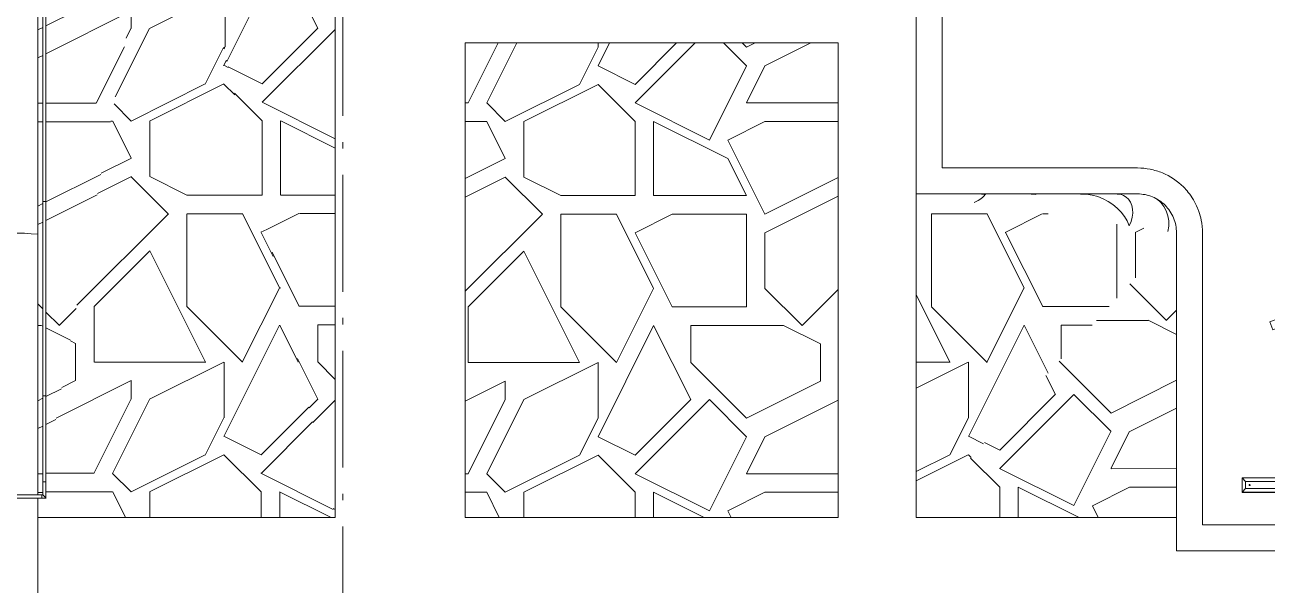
# Model space of a CAD drawing. Header units: metres. Extents: x -55 to 263, y -124 to 62.
# Drawn here: x -17.09 to 2.04, y 19.41 to 28.05 of the extents above; entities that cross this region are included whole.
import ezdxf

# ---------------------------------------------------------------- set-up
doc = ezdxf.new("R2010")
doc.units = ezdxf.units.M
doc.linetypes.add('01_Grid', pattern=[2.61, 1.8, -0.405, 0, -0.405])
for name, color, linetype, lineweight in [('0-1', 7, 'Continuous', 5), ('03EJES-1', 1, '01_Grid', 5), ('45ESTAC-1', 53, 'Continuous', 5), ('46BANQ-2', 254, 'Continuous', 5), ('55BARANDAL-1', 53, 'Continuous', 5), ('70LINEA-1', 254, 'Continuous', 5)]:
    doc.layers.add(name, color=color, linetype=linetype, lineweight=lineweight)

# ---------------------------------------------------------------- blocks, each defined once
blk = doc.blocks.new('FP_4-A1 _ A250')
at = {"layer": '70LINEA-1'}
for p, q in [((-10.264, 26.843), (-9.802, 27.767)), ((-9.978, 26.843), (-9.516, 27.767)), ((-8.264, 27.7), (-8.264, 27.767)), ((-8.264, 27.414), (-8.088, 27.767)), ((-7.692, 26.843), (-6.768, 27.767)), ((-7.692, 27.128), (-7.054, 27.767)), ((-5.978, 27.414), (-6.331, 27.767)), ((-5.978, 27.7), (-6.045, 27.767)), ((-5.978, 27.7), (-5.844, 27.767)), ((-5.692, 27.414), (-4.987, 27.767)), ((-8.55, 27.128), (-8.264, 27.7)), ((-7.692, 27.128), (-8.264, 27.414)), ((-6.549, 26.271), (-5.978, 27.414)), ((-5.978, 26.843), (-5.692, 27.414)), ((-9.693, 26.557), (-8.55, 27.128)), ((-9.407, 26.557), (-8.264, 27.128)), ((-7.692, 26.557), (-8.264, 27.128)), ((-10.311, 26.843), (-10.264, 26.843)), ((-9.693, 26.557), (-9.978, 26.843)), ((-6.549, 26.271), (-7.692, 26.843)), ((-5.978, 26.843), (-4.565, 26.843)), ((-10.311, 26.557), (-9.978, 26.557)), ((-9.693, 25.985), (-9.978, 26.557)), ((-9.407, 25.7), (-9.407, 26.557)), ((-7.692, 25.414), (-7.692, 26.557)), ((-7.407, 25.414), (-7.407, 26.557)), ((-6.264, 25.985), (-7.407, 26.557)), ((-6.264, 26.271), (-5.692, 26.557)), ((-5.692, 26.557), (-4.565, 26.557)), ((-5.692, 25.128), (-6.264, 26.271)), ((-10.311, 25.676), (-9.693, 25.985)), ((-5.978, 25.414), (-6.264, 25.985)), ((-10.311, 25.391), (-9.693, 25.7)), ((-9.121, 25.128), (-9.693, 25.7)), ((-8.835, 25.414), (-9.407, 25.7)), ((-5.692, 25.128), (-4.565, 25.692)), ((-8.835, 25.414), (-7.692, 25.414)), ((-7.407, 25.414), (-5.978, 25.414)), ((-5.692, 24.842), (-4.565, 25.406)), ((-10.311, 23.939), (-9.121, 25.128)), ((-8.835, 25.128), (-7.978, 25.128)), ((-8.835, 23.699), (-8.835, 25.128)), ((-7.407, 23.985), (-7.978, 25.128)), ((-7.692, 24.842), (-7.121, 25.128)), ((-7.121, 25.128), (-5.978, 25.128)), ((-5.978, 23.699), (-5.978, 25.128)), ((-7.121, 23.699), (-7.692, 24.842)), ((-5.692, 23.985), (-5.692, 24.842)), ((-10.264, 23.699), (-9.407, 24.557)), ((-8.55, 22.842), (-9.407, 24.557)), ((-7.978, 22.842), (-7.407, 23.985)), ((-5.121, 23.414), (-5.692, 23.985)), ((-5.121, 23.414), (-4.565, 23.969)), ((-10.264, 22.842), (-10.264, 23.699)), ((-7.978, 22.842), (-8.835, 23.699)), ((-7.121, 23.699), (-5.978, 23.699)), ((-8.264, 21.699), (-7.407, 23.414)), ((-6.835, 22.271), (-7.407, 23.414)), ((-6.835, 23.414), (-5.406, 23.414)), ((-6.835, 22.842), (-6.835, 23.414)), ((-4.835, 23.128), (-5.406, 23.414)), ((-4.835, 22.556), (-4.835, 23.128)), ((-10.264, 22.842), (-8.55, 22.842)), ((-9.407, 22.271), (-8.264, 22.842)), ((-8.264, 21.985), (-8.264, 22.842)), ((-5.978, 21.985), (-6.835, 22.842)), ((-6.264, 22.271), (-6.835, 22.842)), ((-10.311, 22.247), (-9.693, 22.556)), ((-9.693, 22.271), (-9.693, 22.556)), ((-5.978, 21.985), (-4.835, 22.556)), ((-10.264, 21.128), (-9.693, 22.271)), ((-9.978, 21.128), (-9.407, 22.271)), ((-7.692, 21.128), (-6.549, 22.271)), ((-7.692, 21.413), (-6.835, 22.271)), ((-5.978, 21.699), (-6.549, 22.271)), ((-5.692, 21.699), (-4.565, 22.263)), ((-8.55, 21.413), (-8.264, 21.985)), ((-7.692, 21.413), (-8.264, 21.699)), ((-6.549, 20.556), (-5.978, 21.699)), ((-5.978, 21.128), (-5.692, 21.699)), ((-9.693, 20.842), (-8.55, 21.413)), ((-9.407, 20.842), (-8.264, 21.413)), ((-7.692, 20.842), (-8.264, 21.413)), ((-10.311, 21.128), (-10.264, 21.128)), ((-9.693, 20.842), (-9.978, 21.128)), ((-6.549, 20.556), (-7.692, 21.128)), ((-5.978, 21.128), (-4.565, 21.128)), ((-10.311, 20.842), (-9.978, 20.842)), ((-9.784, 20.453), (-9.978, 20.842)), ((-9.407, 20.453), (-9.407, 20.842)), ((-7.692, 20.453), (-7.692, 20.842)), ((-7.407, 20.453), (-7.407, 20.842)), ((-6.63, 20.453), (-7.407, 20.842)), ((-6.264, 20.556), (-5.692, 20.842)), ((-5.692, 20.842), (-4.565, 20.842)), ((-6.212, 20.453), (-6.264, 20.556))]:
    blk.add_line(p, q, dxfattribs=at)
blk = doc.blocks.new('FP_9-A1 _ A250')
at = {"layer": '70LINEA-1'}
for p, q in [((-2.439, 25.321), (-2.47, 25.306)), ((-2.41, 25.337), (-2.439, 25.321)), ((-2.385, 25.353), (-2.41, 25.337)), ((-2.363, 25.369), (-2.385, 25.353)), ((-2.344, 25.385), (-2.363, 25.369)), ((-2.351, 25.429), (-2.324, 25.439)), ((-2.329, 25.399), (-2.344, 25.385)), ((-2.317, 25.413), (-2.329, 25.399)), ((-2.324, 25.439), (-2.297, 25.437)), ((-2.308, 25.424), (-2.317, 25.413)), ((-2.301, 25.432), (-2.308, 25.424)), ((-2.297, 25.437), (-2.301, 25.432)), ((-1.589, 25.429), (-1.552, 25.438)), ((-1.552, 25.438), (-1.515, 25.436)), ((-1.533, 25.429), (-1.524, 25.438)), ((-1.524, 25.438), (-1.515, 25.436)), ((-0.828, 25.429), (-0.74, 25.435)), ((-0.74, 25.435), (-0.653, 25.422)), ((-0.653, 25.422), (-0.568, 25.399)), ((-0.568, 25.399), (-0.485, 25.367)), ((-0.485, 25.367), (-0.406, 25.326)), ((-0.406, 25.326), (-0.333, 25.278)), ((-0.333, 25.278), (-0.266, 25.222)), ((-0.264, 25.429), (-0.215, 25.434)), ((-0.215, 25.434), (-0.169, 25.418)), ((-0.169, 25.418), (-0.128, 25.392)), ((-0.128, 25.392), (-0.092, 25.357)), ((-0.092, 25.357), (-0.063, 25.313)), ((-0.063, 25.313), (-0.043, 25.262)), ((-0.043, 25.262), (-0.031, 25.206)), ((0.35, 25.357), (0.406, 25.307)), ((0.406, 25.307), (0.452, 25.248)), ((-0.266, 25.222), (-0.207, 25.16)), ((-0.207, 25.16), (-0.156, 25.093)), ((-0.156, 25.093), (-0.114, 25.023)), ((-0.036, 25.08), (-0.054, 25.015)), ((-0.028, 25.144), (-0.036, 25.08)), ((-0.031, 25.206), (-0.028, 25.144)), ((0.452, 25.248), (0.489, 25.18)), ((0.489, 25.18), (0.514, 25.105)), ((0.514, 25.105), (0.527, 25.026)), ((-0.114, 25.023), (-0.082, 24.949)), ((-0.054, 25.015), (-0.082, 24.949)), ((0.528, 24.943), (0.515, 24.86)), ((0.527, 25.026), (0.528, 24.943))]:
    blk.add_line(p, q, dxfattribs=at)
blk = doc.blocks.new('Parking Lot - Handicap - Handicap-7310902-A1 _ A250')
at = {"layer": '70LINEA-1'}
for p, q in [((4.346, 25.442), (4.346, 20.34)), ((4.446, 25.385), (4.446, 25.395)), ((4.452, 25.392), (4.446, 25.385)), ((4.446, 25.25), (4.544, 25.349)), ((4.446, 24.778), (4.446, 25.25)), ((4.873, 25.2), (4.446, 24.778)), ((4.446, 24.64), (4.962, 25.157)), ((5.288, 25.001), (4.446, 24.168)), ((4.446, 24.03), (5.375, 24.959)), ((5.446, 24.926), (5.446, 24.547)), ((5.546, 20.34), (5.546, 24.877)), ((4.446, 24.168), (4.446, 24.64)), ((5.446, 24.547), (4.446, 23.558)), ((4.446, 23.42), (5.446, 24.42)), ((5.446, 24.42), (5.446, 23.937)), ((4.446, 23.558), (4.446, 24.03)), ((5.446, 23.937), (4.446, 22.948)), ((2.817, 23.784), (2.962, 23.784)), ((4.446, 22.81), (5.446, 23.81)), ((5.446, 23.81), (5.446, 23.327)), ((2.324, 23.563), (2.082, 23.468)), ((2.469, 23.196), (2.324, 23.563)), ((2.082, 23.468), (2.13, 23.347)), ((2.13, 23.347), (2.251, 23.395)), ((2.251, 23.395), (2.13, 23.347)), ((2.251, 23.395), (2.38, 23.067)), ((2.399, 23.517), (2.491, 23.273)), ((4.446, 22.948), (4.446, 23.42)), ((2.973, 23.196), (2.469, 23.196)), ((3.091, 22.537), (2.973, 23.196)), ((3.272, 23.261), (3.272, 23.261)), ((5.446, 23.327), (4.446, 22.338)), ((4.446, 22.2), (5.446, 23.2)), ((5.446, 23.2), (5.446, 22.717)), ((2.38, 23.067), (2.865, 23.067)), ((2.865, 23.067), (2.38, 23.067)), ((2.865, 23.067), (2.887, 22.943)), ((3.044, 23.086), (3.07, 22.941)), ((2.887, 22.943), (2.587, 22.943)), ((2.587, 22.943), (2.587, 22.814)), ((2.587, 22.814), (2.904, 22.814)), ((2.904, 22.814), (2.587, 22.814)), ((2.904, 22.814), (2.939, 22.652)), ((4.446, 22.338), (4.446, 22.81)), ((5.446, 22.717), (4.446, 21.729)), ((4.446, 21.591), (5.446, 22.59)), ((5.446, 22.59), (5.446, 22.107)), ((2.833, 22.542), (2.833, 22.542)), ((3.09, 22.506), (3.09, 22.507)), ((4.446, 21.729), (4.446, 22.2)), ((5.446, 22.107), (4.446, 21.119)), ((4.446, 20.981), (5.446, 21.981)), ((5.446, 21.981), (5.446, 21.497)), ((4.446, 21.119), (4.446, 21.591)), ((5.446, 21.497), (4.446, 20.509)), ((4.515, 20.44), (5.446, 21.371)), ((5.446, 21.371), (5.446, 20.887)), ((1.656, 21.062), (3.436, 21.062)), ((1.656, 20.842), (1.656, 21.062)), ((1.656, 21.06), (1.656, 21.062)), ((1.711, 21.008), (1.656, 21.062)), ((1.656, 20.84), (1.656, 21.06)), ((3.381, 21.008), (3.436, 21.062)), ((3.436, 21.062), (3.436, 20.842)), ((1.656, 20.842), (1.711, 20.898)), ((1.711, 21.008), (1.711, 20.898)), ((3.381, 21.008), (1.711, 21.008)), ((1.711, 20.898), (3.381, 20.898)), ((1.764, 20.954), (1.763, 20.946)), ((1.778, 20.944), (1.779, 20.952)), ((3.314, 20.954), (3.313, 20.946)), ((3.328, 20.944), (3.329, 20.952)), ((3.381, 20.898), (3.381, 21.008)), ((3.381, 20.898), (3.436, 20.842)), ((4.446, 20.509), (4.446, 20.981)), ((5.446, 20.887), (4.993, 20.44)), ((3.436, 20.842), (1.656, 20.842)), ((1.656, 20.842), (1.656, 20.84)), ((3.436, 20.84), (1.656, 20.84)), ((3.436, 20.84), (3.436, 20.842)), ((5.125, 20.44), (5.446, 20.761)), ((5.446, 20.761), (5.446, 20.44)), ((4.346, 20.34), (5.546, 20.34)), ((4.993, 20.44), (4.515, 20.44)), ((5.446, 20.44), (5.125, 20.44))]:
    blk.add_line(p, q, dxfattribs=at)
for centre, major_axis, start_param, end_param in [((2.817, 23.325), (-0.456, 0.063), 2.292988, 5.990468), ((2.817, 23.325), (-0.327, 0.045), 2.470456, 6.57827), ((2.817, 23.324), (-0.327, 0.045), 5.208999, 5.795829), ((2.817, 23.324), (-0.327, 0.045), 3.644117, 5.195077), ((2.817, 23.324), (-0.456, 0.063), 3.096788, 3.257548), ((2.817, 23.324), (-0.456, 0.063), 2.292988, 2.614508), ((2.962, 22.524), (-0.129, 0.018), 5.025718, 9.660144), ((2.962, 22.524), (-0.129, 0.018), 6.055591, 6.283185), ((2.962, 22.524), (-0.129, 0.018), 0.54481, 2.604554), ((2.962, 22.524), (-0.129, 0.018), 3.141593, 3.376959), ((1.771, 20.953), (-0.00743, 0.00103), 4.850282, 7.991875), ((1.771, 20.953), (-0.00743, 0.00103), 1.70869, 4.850282), ((3.321, 20.953), (-0.00743, 0.00103), 4.850282, 7.991875), ((3.321, 20.953), (-0.00743, 0.00103), 1.70869, 4.850282)]:
    blk.add_ellipse(centre, major_axis=major_axis, ratio=0.999818, start_param=start_param, end_param=end_param, dxfattribs=at)
blk = doc.blocks.new('Railing - Railing-7675498-A1 _ A250')
at = {"layer": '55BARANDAL-1'}
for p, q in [((-16.816, 28.326), (-16.766, 28.326)), ((-16.816, 28.326), (-16.816, 25.326)), ((-16.766, 25.326), (-16.766, 28.326)), ((-16.766, 25.326), (-16.816, 25.326))]:
    blk.add_line(p, q, dxfattribs=at)
blk = doc.blocks.new('Railing - Railing-7675551-A1 _ A250')
at = {"layer": '55BARANDAL-1'}
for p, q in [((-16.816, 25.326), (-16.766, 25.326)), ((-16.816, 25.326), (-16.816, 22.326)), ((-16.766, 22.326), (-16.766, 25.326)), ((-16.766, 22.326), (-16.816, 22.326))]:
    blk.add_line(p, q, dxfattribs=at)
blk = doc.blocks.new('Railing - Railing-7675607-A1 _ A250')
at = {"layer": '55BARANDAL-1'}
for p, q in [((-16.816, 22.326), (-16.766, 22.326)), ((-16.816, 22.326), (-16.816, 21.001)), ((-16.766, 21.001), (-16.766, 22.326)), ((-16.816, 21.001), (-16.766, 21.001)), ((-16.816, 21.001), (-16.816, 20.805)), ((-16.766, 20.754), (-16.766, 21.001)), ((-17.371, 20.753), (-17.371, 20.804)), ((-16.832, 20.804), (-17.371, 20.804)), ((-17.371, 20.753), (-16.832, 20.753)), ((-16.816, 20.804), (-16.832, 20.804)), ((-16.832, 20.804), (-16.832, 20.753)), ((-16.832, 20.753), (-16.765, 20.753)), ((-16.816, 20.804), (-16.791, 20.779)), ((-16.766, 20.754), (-16.791, 20.779))]:
    blk.add_line(p, q, dxfattribs=at)
blk = doc.blocks.new('22011_AR_rvt-1-A1 _ A250')
at = {"layer": '70LINEA-1'}
h = blk.add_hatch(dxfattribs=at)
h.set_pattern_fill('FP_24', color=256, style=0, pattern_type=2)
h.set_pattern_definition([(359.997, (1.132, -0.013), (5.71526, 5.71474), [1.714, -4]), (359.997, (4.561, 0.558), (5.71526, 5.71474), [1.429, -4.286]), (359.997, (4.275, 0.844), (5.71526, 5.71474), [1.143, -4.572]), (359.997, (2.56, 2.273), (5.71526, 5.71474), [0.85723, -0.85723, 1.143, -2.857]), (359.997, (2.56, 2.558), (5.7153, 5.7147), [1.143, -0.28574, 1.429, -2.857]), (359.997, (-0.0114, 3.702), (5.7153, 5.7147), [1.429, -4.286]), (359.997, (5.418, 3.987), (5.7153, 5.7147), [1.429, -4.286]), (90, (-0.0114, 1.13), (-5.715, 5.715), [0.8572, -4.858]), (90, (0.846, 5.416), (-5.715, 5.715), [0.5715, -5.143]), (90, (1.132, -0.013), (-5.715, 5.715), [0.8572, -4.858]), (90, (1.703, 5.13), (-5.715, 5.715), [0.28574, -5.429]), (90, (1.989, 2.844), (-5.715, 5.715), [0.8572, -4.858]), (90, (2.56, 0.844), (-5.715, 5.715), [1.429, -4.286]), (90, (3.132, 4.844), (-5.715, 5.715), [0.8572, -4.858]), (90, (3.703, 2.558), (-5.715, 5.715), [1.143, -4.572]), (90, (3.989, 2.558), (-5.715, 5.715), [1.143, -4.572]), (90, (4.561, -0.0134), (-5.715, 5.715), [0.5715, -5.143]), (90, (5.418, 0.844), (-5.715, 5.715), [1.429, -4.286]), (44.999, (0.56, 0.5583), (0.0001, 5.71484), [2.425, -5.657]), (44.999, (1.132, 0.844), (0.0001, 5.71484), [1.212, -6.87]), (44.999, (3.703, 3.987), (0.0001, 5.71484), [1.616, -6.465]), (44.999, (3.703, 4.273), (0.0001, 5.71484), [1.212, -6.87]), (134.999, (1.703, 3.701), (-5.71484, 0.0001), [0.4041, -7.678]), (134.999, (0.56, 0.5583), (-5.71484, 0.0001), [0.8082, -7.274]), (134.999, (2.275, 2.273), (-5.71484, 0.0001), [0.8082, -7.274]), (134.999, (3.703, 3.701), (-5.71484, 0.0001), [0.8082, -7.274]), (134.999, (5.418, 4.844), (-5.71484, 0.0001), [1.212, -6.87]), (134.999, (5.418, 4.558), (-5.71484, 0.0001), [0.8082, -7.274]), (134.999, (5.132, 5.13), (-5.71484, 0.0001), [0.8082, -7.274]), (134.999, (3.418, -0.0133), (-5.71484, 0.0001), [1.212, -6.87]), (26.563, (5.132, 3.416), (5.71539, -0.0002), [0.6389, -12.14]), (26.563, (3.703, 1.987), (5.71539, -0.0002), [0.6389, -12.14]), (26.563, (1.703, 3.701), (5.71539, -0.0002), [1.278, -11.501]), (26.563, (1.989, 5.13), (5.71539, -0.0002), [1.278, -11.501]), (26.563, (1.989, 3.701), (5.71539, -0.0002), [1.278, -11.501]), (26.563, (5.418, 4.844), (5.71539, -0.0002), [1.278, -11.501]), (26.563, (-0.0114, 1.987), (5.71539, -0.0002), [1.917, -10.862]), (26.563, (-0.0114, 2.273), (5.71539, -0.0002), [1.917, -10.862]), (26.563, (-0.0114, 4.559), (5.71539, -0.0002), [1.917, -10.862]), (63.434, (2.846, 4.273), (-0.00035, 5.7145), [0.6389, -12.14]), (63.434, (5.418, 3.987), (-0.00035, 5.7145), [0.6389, -7.667, 1.278, -3.195]), (63.434, (4.846, 3.416), (-0.00035, 5.7145), [1.278, -11.501]), (63.434, (1.417, 3.987), (-0.00035, 5.7145), [1.278, -11.501]), (63.434, (1.132, 3.987), (-0.00035, 5.7145), [1.278, -11.501]), (63.434, (3.132, 4.559), (-0.00035, 5.7145), [1.917, -10.862]), (116.565, (1.703, 3.13), (5e-06, 5.71539), [0.6389, -12.14]), (116.565, (5.418, 2.558), (5e-06, 5.71539), [0.6389, -12.14]), (116.565, (4.275, 0.844), (5e-06, 5.71539), [1.278, -11.501]), (116.565, (3.989, 1.13), (5e-06, 5.71539), [1.278, -11.501]), (116.565, (4.561, 5.13), (5e-06, 5.71539), [1.278, -11.501]), (116.565, (-0.0114, 2.273), (5e-06, 5.71539), [1.278, -11.501]), (116.565, (2.846, -0.0133), (5e-06, 5.71539), [1.917, -10.862]), (153.433, (4.846, 3.416), (-5.71539, 0.0002), [1.278, -11.501]), (153.433, (5.132, 3.13), (-5.71539, 0.0002), [1.278, -11.501]), (153.433, (0.8458, 0.2726), (-5.71539, 0.0002), [0.63894, -12.14]), (153.433, (2.56, 2.558), (-5.71539, 0.0002), [0.63894, -12.14]), (153.433, (3.703, 4.273), (-5.71539, 0.0002), [0.63894, -12.14])])
h.paths.add_polyline_path([(-12.311, 20.453), (-12.311, 31.275), (-14.883, 31.275), (-12.338, 20.568)])
h.paths.add_polyline_path([(-14.887, 31.326), (-12.311, 31.326), (-12.311, 38.513), (-14.671, 31.928)])
h = blk.add_hatch(dxfattribs=at)
h.set_pattern_fill('FP_23', color=256, style=0, pattern_type=2)
h.set_pattern_definition([(0.005, (1.152, -0.019), (5.7145, 5.7145), [1.714, -4]), (0.005, (4.581, 0.5526), (5.7145, 5.7145), [1.429, -4.286]), (0.005, (4.295, 0.8383), (5.7145, 5.7145), [1.143, -4.572]), (0.005, (2.58, 2.267), (5.7145, 5.7145), [0.85723, -0.85723, 1.143, -2.857]), (0.005, (2.58, 2.552), (5.7145, 5.7145), [1.143, -0.28574, 1.429, -2.857]), (0.005, (0.0087, 3.695), (5.7145, 5.7145), [1.429, -4.286]), (0.005, (5.438, 3.981), (5.7145, 5.7145), [1.429, -4.286]), (90, (0.0087, 1.124), (-5.715, 5.714), [0.8572, -4.857]), (90, (0.866, 5.41), (-5.715, 5.714), [0.57145, -5.143]), (90, (1.152, -0.019), (-5.715, 5.714), [0.8572, -4.857]), (90, (1.723, 5.124), (-5.715, 5.714), [0.2857, -5.429]), (90, (2.009, 2.838), (-5.715, 5.714), [0.8572, -4.857]), (90, (2.58, 0.838), (-5.715, 5.714), [1.429, -4.286]), (90, (3.152, 4.838), (-5.715, 5.714), [0.8572, -4.857]), (90, (3.723, 2.553), (-5.715, 5.714), [1.143, -4.572]), (90, (4.009, 2.553), (-5.715, 5.714), [1.143, -4.572]), (90, (4.581, -0.019), (-5.715, 5.714), [0.57145, -5.143]), (90, (5.438, 0.8384), (-5.715, 5.714), [1.429, -4.286]), (45, (0.58, 0.5523), (0, 5.71484), [2.425, -5.657]), (45, (1.152, 0.838), (0, 5.71484), [1.212, -6.87]), (45, (3.723, 3.981), (0, 5.71484), [1.616, -6.466]), (45, (3.723, 4.267), (0, 5.71484), [1.212, -6.87]), (135.004, (1.723, 3.695), (-5.71484, -0.0004), [0.4041, -7.677]), (135.004, (0.58, 0.5523), (-5.71484, -0.0004), [0.80815, -7.273]), (135.004, (2.295, 2.267), (-5.71484, -0.0004), [0.80815, -7.273]), (135.004, (3.723, 3.695), (-5.71484, -0.0004), [0.80815, -7.273]), (135.004, (5.438, 4.839), (-5.71484, -0.0004), [1.212, -6.869]), (135.004, (5.438, 4.553), (-5.71484, -0.0004), [0.80815, -7.273]), (135.004, (5.152, 5.124), (-5.71484, -0.0004), [0.80815, -7.273]), (135.004, (3.438, -0.019), (-5.71484, -0.0004), [1.212, -6.869]), (26.567, (5.152, 3.41), (5.71539, 0.0002), [0.63894, -12.14]), (26.567, (3.723, 1.981), (5.71539, 0.0002), [0.63894, -12.14]), (26.567, (1.723, 3.695), (5.71539, 0.0002), [1.278, -11.501]), (26.567, (2.009, 5.124), (5.71539, 0.0002), [1.278, -11.501]), (26.567, (2.009, 3.695), (5.71539, 0.0002), [1.278, -11.501]), (26.567, (5.438, 4.839), (5.71539, 0.0002), [1.278, -11.501]), (26.567, (0.0087, 1.981), (5.71539, 0.0002), [1.917, -10.862]), (26.567, (0.0087, 2.267), (5.71539, 0.0002), [1.917, -10.862]), (26.567, (0.0087, 4.552), (5.7154, 0.0002), [1.917, -10.862]), (63.434, (2.866, 4.267), (-0.00035, 5.7145), [0.6389, -12.14]), (63.434, (5.438, 3.981), (-0.00035, 5.7145), [0.6389, -7.667, 1.278, -3.195]), (63.434, (4.866, 3.41), (-0.00035, 5.7145), [1.278, -11.501]), (63.434, (1.437, 3.981), (-0.00035, 5.7145), [1.278, -11.501]), (63.434, (1.152, 3.981), (-0.00035, 5.7145), [1.278, -11.501]), (63.434, (3.152, 4.553), (-0.00035, 5.7145), [1.917, -10.862]), (116.568, (1.723, 3.124), (0.00015, 5.7145), [0.6389, -12.139]), (116.568, (5.438, 2.553), (0.00015, 5.7145), [0.6389, -12.139]), (116.568, (4.295, 0.8383), (0.00015, 5.7145), [1.278, -11.5]), (116.568, (4.009, 1.124), (0.00015, 5.7145), [1.278, -11.5]), (116.568, (4.581, 5.124), (0.00015, 5.7145), [1.278, -11.5]), (116.568, (0.0087, 2.267), (0.00015, 5.7145), [1.278, -11.5]), (116.568, (2.866, -0.019), (0.00015, 5.7145), [1.917, -10.861]), (153.44, (4.866, 3.41), (-5.71539, -0.0005), [1.278, -11.501]), (153.44, (5.152, 3.124), (-5.71539, -0.0005), [1.278, -11.501]), (153.44, (0.866, 0.2666), (-5.71539, -0.0005), [0.6389, -12.139]), (153.44, (2.58, 2.552), (-5.71539, -0.0005), [0.6389, -12.139]), (153.44, (3.723, 4.267), (-5.71539, -0.0005), [0.6389, -12.139])])
h.paths.add_polyline_path([(-16.892, 20.453), (-16.837, 20.753), (-16.892, 20.753)])
h.paths.add_polyline_path([(-16.892, 20.804), (-16.827, 20.804), (-16.816, 20.863), (-16.816, 31.314), (-16.892, 31.314), (-16.892, 20.88)])
h.paths.add_polyline_path([(-16.766, 21.139), (-14.904, 31.275), (-16.766, 31.275), (-16.766, 22.326)])
h = blk.add_hatch(dxfattribs=at)
h.set_pattern_fill('FP_17', color=256, style=0, pattern_type=2)
h.set_pattern_definition([(359.992, (1.114, -0.018), (5.7148, 5.7142), [1.714, -4]), (359.992, (4.543, 0.553), (5.7148, 5.7142), [1.429, -4.286]), (359.992, (4.257, 0.839), (5.7148, 5.7142), [1.143, -4.571]), (359.992, (2.543, 2.268), (5.7148, 5.7142), [0.85715, -0.85715, 1.143, -2.857]), (359.992, (2.543, 2.554), (5.7148, 5.7142), [1.143, -0.2857, 1.429, -2.857]), (359.992, (-0.029, 3.697), (5.7148, 5.7142), [1.429, -4.286]), (359.992, (5.4, 3.982), (5.7148, 5.7142), [1.429, -4.286]), (90, (-0.029, 1.125), (-5.714, 5.716), [0.8572, -4.858]), (90, (0.828, 5.411), (-5.714, 5.716), [0.5715, -5.143]), (90, (1.114, -0.018), (-5.714, 5.716), [0.8572, -4.858]), (90, (1.685, 5.125), (-5.714, 5.716), [0.2857, -5.429]), (90, (1.971, 2.839), (-5.714, 5.716), [0.8572, -4.858]), (90, (2.543, 0.839), (-5.714, 5.716), [1.429, -4.286]), (90, (3.114, 4.839), (-5.714, 5.716), [0.8572, -4.858]), (90, (3.685, 2.553), (-5.714, 5.716), [1.143, -4.572]), (90, (3.971, 2.553), (-5.714, 5.716), [1.143, -4.572]), (90, (4.543, -0.0184), (-5.714, 5.716), [0.5715, -5.143]), (90, (5.4, 0.839), (-5.714, 5.716), [1.429, -4.286]), (44.998, (0.5425, 0.5537), (0.0002, 5.71484), [2.424, -5.657]), (44.998, (1.114, 0.8394), (0.0002, 5.71484), [1.212, -6.869]), (44.998, (3.685, 3.982), (0.0002, 5.71484), [1.616, -6.465]), (44.998, (3.685, 4.268), (0.0002, 5.71484), [1.212, -6.869]), (134.994, (1.685, 3.697), (-5.71413, 0.0013), [0.4041, -7.678]), (134.994, (0.5425, 0.5537), (-5.71413, 0.0013), [0.8082, -7.274]), (134.994, (2.257, 2.268), (-5.71413, 0.0013), [0.8082, -7.274]), (134.994, (3.685, 3.696), (-5.71413, 0.0013), [0.8082, -7.274]), (134.994, (5.4, 4.839), (-5.71413, 0.0013), [1.212, -6.87]), (134.994, (5.4, 4.553), (-5.71413, 0.0013), [0.8082, -7.274]), (134.994, (5.114, 5.125), (-5.71413, 0.0013), [0.8082, -7.274]), (134.994, (3.4, -0.018), (-5.71413, 0.0013), [1.212, -6.87]), (26.56, (5.114, 3.41), (5.7145, -0.00095), [0.6388, -12.138]), (26.56, (3.685, 1.982), (5.7145, -0.00095), [0.6388, -12.138]), (26.56, (1.685, 3.697), (5.7145, -0.00095), [1.278, -11.499]), (26.56, (1.971, 5.125), (5.7145, -0.00095), [1.278, -11.499]), (26.56, (1.971, 3.697), (5.7145, -0.00095), [1.278, -11.499]), (26.56, (5.4, 4.839), (5.7145, -0.00095), [1.278, -11.499]), (26.56, (-0.029, 1.982), (5.7145, -0.00095), [1.917, -10.861]), (26.56, (-0.029, 2.268), (5.7145, -0.00095), [1.917, -10.861]), (26.56, (-0.029, 4.554), (5.7145, -0.00095), [1.917, -10.861]), (63.435, (2.828, 4.268), (-0.00045, 5.7145), [0.63886, -12.139]), (63.435, (5.4, 3.982), (-0.00045, 5.7145), [0.63886, -7.667, 1.278, -3.194]), (63.435, (4.828, 3.41), (-0.00045, 5.7145), [1.278, -11.5]), (63.435, (1.4, 3.982), (-0.00045, 5.7145), [1.278, -11.5]), (63.435, (1.114, 3.982), (-0.00045, 5.7145), [1.278, -11.5]), (63.435, (3.114, 4.554), (-0.00045, 5.7145), [1.917, -10.861]), (116.562, (1.685, 3.125), (-0.00059, 5.71494), [0.63894, -12.14]), (116.562, (5.4, 2.553), (-0.00059, 5.71494), [0.63894, -12.14]), (116.562, (4.257, 0.839), (-0.00059, 5.71494), [1.278, -11.501]), (116.562, (3.971, 1.125), (-0.00059, 5.71494), [1.278, -11.501]), (116.562, (4.543, 5.125), (-0.00059, 5.71494), [1.278, -11.501]), (116.562, (-0.029, 2.268), (-0.00059, 5.71494), [1.278, -11.501]), (116.562, (2.828, -0.018), (-0.00059, 5.71494), [1.917, -10.862]), (153.427, (4.828, 3.41), (-5.7145, 0.00035), [1.278, -11.501]), (153.427, (5.114, 3.125), (-5.7145, 0.00035), [1.278, -11.501]), (153.427, (0.8282, 0.268), (-5.7145, 0.00035), [0.6389, -12.14]), (153.427, (2.543, 2.554), (-5.7145, 0.00035), [0.6389, -12.14]), (153.427, (3.685, 4.268), (-5.7145, 0.00035), [0.6389, -12.14])])
h.paths.add_polyline_path([(-15.898, 20.453), (-12.311, 20.453), (-14.883, 31.275), (-14.899, 31.275), (-16.766, 21.139), (-16.766, 20.754), (-16.766, 20.753), (-16.837, 20.753), (-16.892, 20.453), (-16.465, 20.453)])
h.paths.add_polyline_path([(-16.816, 20.804), (-16.816, 20.805), (-16.816, 20.863), (-16.827, 20.804), (-16.816, 20.804)])
h = blk.add_hatch(dxfattribs=at)
h.set_pattern_fill('FP_22', color=256, style=0, pattern_type=2)
h.set_pattern_definition([(0.003, (1.152, -0.016), (5.7147, 5.7153), [1.714, -4]), (0.003, (4.581, 0.5555), (5.7147, 5.7153), [1.429, -4.286]), (0.003, (4.296, 0.841), (5.7147, 5.7153), [1.143, -4.572]), (0.003, (2.581, 2.27), (5.7147, 5.7153), [0.85724, -0.85724, 1.143, -2.857]), (0.003, (2.581, 2.556), (5.7147, 5.7153), [1.143, -0.28575, 1.429, -2.857]), (0.003, (0.0095, 3.698), (5.7147, 5.7153), [1.429, -4.286]), (0.003, (5.439, 3.984), (5.7147, 5.7153), [1.429, -4.286]), (90, (0.0095, 1.127), (-5.715, 5.714), [0.8572, -4.858]), (90, (0.867, 5.413), (-5.715, 5.714), [0.5715, -5.143]), (90, (1.152, -0.016), (-5.715, 5.714), [0.8572, -4.858]), (90, (1.724, 5.127), (-5.715, 5.714), [0.2857, -5.429]), (90, (2.01, 2.841), (-5.715, 5.714), [0.8572, -4.858]), (90, (2.581, 0.841), (-5.715, 5.714), [1.429, -4.286]), (90, (3.153, 4.842), (-5.715, 5.714), [0.8572, -4.858]), (90, (3.724, 2.556), (-5.715, 5.714), [1.143, -4.572]), (90, (4.01, 2.556), (-5.715, 5.714), [1.143, -4.572]), (90, (4.581, -0.016), (-5.715, 5.714), [0.5715, -5.143]), (90, (5.439, 0.8413), (-5.715, 5.714), [1.429, -4.286]), (45.001, (0.581, 0.5553), (-0.0001, 5.71484), [2.425, -5.658]), (45.001, (1.152, 0.841), (-0.0001, 5.71484), [1.212, -6.87]), (45, (3.724, 3.984), (-0.0001, 5.71484), [1.616, -6.466]), (45, (3.724, 4.27), (-0.0001, 5.71484), [1.212, -6.87]), (135.002, (1.724, 3.698), (-5.71484, -0.0002), [0.4041, -7.678]), (135.002, (0.581, 0.5553), (-5.71484, -0.0002), [0.8082, -7.274]), (135.002, (2.295, 2.27), (-5.71484, -0.0002), [0.8082, -7.274]), (135.002, (3.724, 3.699), (-5.71484, -0.0002), [0.8082, -7.274]), (135.002, (5.439, 4.842), (-5.71484, -0.0002), [1.212, -6.869]), (135.002, (5.439, 4.556), (-5.71484, -0.0002), [0.8082, -7.274]), (135.002, (5.153, 5.127), (-5.7148, -0.0002), [0.8082, -7.274]), (135.002, (3.438, -0.016), (-5.71484, -0.0002), [1.212, -6.869]), (26.567, (5.153, 3.413), (5.7154, 0.0002), [0.6389, -12.14]), (26.567, (3.724, 1.984), (5.7154, 0.0002), [0.6389, -12.14]), (26.567, (1.724, 3.698), (5.7154, 0.0002), [1.278, -11.501]), (26.567, (2.01, 5.127), (5.7154, 0.0002), [1.278, -11.501]), (26.567, (2.01, 3.698), (5.7154, 0.0002), [1.278, -11.501]), (26.567, (5.439, 4.842), (5.7154, 0.0002), [1.278, -11.501]), (26.567, (0.0095, 1.984), (5.7154, 0.0002), [1.917, -10.862]), (26.567, (0.0095, 2.27), (5.7154, 0.0002), [1.917, -10.862]), (26.567, (0.0095, 4.556), (5.7154, 0.0002), [1.917, -10.862]), (63.435, (2.867, 4.27), (-0.00045, 5.7145), [0.6389, -12.14]), (63.435, (5.439, 3.984), (-0.00045, 5.7145), [0.63893, -7.667, 1.278, -3.195]), (63.435, (4.867, 3.413), (-0.00045, 5.7145), [1.278, -11.501]), (63.435, (1.438, 3.984), (-0.00045, 5.7145), [1.278, -11.501]), (63.435, (1.152, 3.984), (-0.00045, 5.7145), [1.278, -11.501]), (63.435, (3.153, 4.556), (-0.00045, 5.7145), [1.917, -10.862]), (116.566, (1.724, 3.127), (0.00035, 5.7145), [0.6389, -12.139]), (116.566, (5.439, 2.556), (0.00035, 5.7145), [0.6389, -12.139]), (116.566, (4.296, 0.8413), (0.00035, 5.7145), [1.278, -11.501]), (116.566, (4.01, 1.127), (0.00035, 5.7145), [1.278, -11.501]), (116.566, (4.581, 5.127), (0.00035, 5.7145), [1.278, -11.501]), (116.566, (0.0095, 2.27), (0.00035, 5.7145), [1.278, -11.501]), (116.566, (2.867, -0.016), (0.00035, 5.7145), [1.917, -10.862]), (153.438, (4.867, 3.413), (-5.7154, -0.0003), [1.278, -11.501]), (153.438, (5.153, 3.127), (-5.7154, -0.0003), [1.278, -11.501]), (153.438, (0.8667, 0.2696), (-5.7154, -0.0003), [0.6389, -12.14]), (153.438, (2.581, 2.556), (-5.7154, -0.0003), [0.6389, -12.14]), (153.438, (3.724, 4.27), (-5.7154, -0.0003), [0.6389, -12.14])])
h.paths.add_polyline_path([(-3.365, 20.453), (0.646, 24.84), (-3.365, 25.436), (-3.365, 20.453)])
h = blk.add_hatch(dxfattribs=at)
h.set_pattern_fill('FP_16', color=256, style=0, pattern_type=2)
h.set_pattern_definition([(0.047, (1.061, 0.0645), (5.7123, 5.7177), [1.714, -3.998]), (0.047, (4.488, 0.6386), (5.7123, 5.7177), [1.428, -4.284]), (0.047, (4.202, 0.924), (5.7123, 5.7177), [1.142, -4.57]), (0.047, (2.489, 2.351), (5.7123, 5.7177), [0.8568, -0.8568, 1.142, -2.856]), (0.047, (2.489, 2.637), (5.7123, 5.7177), [1.142, -0.2856, 1.428, -2.856]), (0.047, (-0.082, 3.777), (5.7123, 5.7177), [1.428, -4.284]), (0.047, (5.345, 4.067), (5.7123, 5.7177), [1.428, -4.284]), (90, (-0.082, 1.206), (-5.712, 5.708), [0.857, -4.856]), (90, (0.775, 5.492), (-5.712, 5.708), [0.5713, -5.142]), (90, (1.061, 0.0645), (-5.712, 5.708), [0.857, -4.856]), (90, (1.632, 5.207), (-5.712, 5.708), [0.2857, -5.428]), (90, (1.917, 2.922), (-5.712, 5.708), [0.857, -4.856]), (90, (2.489, 0.9226), (-5.712, 5.708), [1.428, -4.285]), (90, (3.06, 4.922), (-5.712, 5.708), [0.857, -4.856]), (90, (3.631, 2.638), (-5.712, 5.708), [1.143, -4.571]), (90, (3.917, 2.638), (-5.712, 5.708), [1.143, -4.571]), (90, (4.488, 0.0673), (-5.712, 5.708), [0.5713, -5.142]), (90, (5.345, 0.925), (-5.712, 5.708), [1.428, -4.285]), (45.03, (0.4894, 0.6353), (-0.00016, 5.7134), [2.425, -5.657]), (45.03, (1.061, 0.9214), (-0.00016, 5.7134), [1.212, -6.87]), (45.03, (3.631, 4.066), (-0.0002, 5.7134), [1.616, -6.466]), (45.03, (3.631, 4.351), (-0.0002, 5.7134), [1.212, -6.87]), (135.018, (1.632, 3.778), (-5.712, -0.0046), [0.4038, -7.672]), (135.018, (0.4894, 0.6353), (-5.712, -0.0046), [0.8075, -7.268]), (135.018, (2.203, 2.351), (-5.712, -0.0046), [0.8075, -7.268]), (135.018, (3.631, 3.78), (-5.712, -0.0046), [0.8075, -7.268]), (135.018, (5.345, 4.924), (-5.712, -0.0046), [1.211, -6.864]), (135.018, (5.345, 4.639), (-5.712, -0.0046), [0.8075, -7.268]), (135.018, (5.059, 5.21), (-5.712, -0.0046), [0.8075, -7.268]), (135.018, (3.345, 0.0664), (-5.712, -0.0046), [1.211, -6.864]), (26.608, (5.059, 3.496), (5.7118, 0.00473), [0.6388, -12.138]), (26.608, (3.631, 2.066), (5.7118, 0.00473), [0.6388, -12.138]), (26.608, (1.632, 3.778), (5.7118, 0.00473), [1.278, -11.499]), (26.608, (1.917, 5.207), (5.7118, 0.00473), [1.278, -11.499]), (26.608, (1.917, 3.779), (5.7118, 0.00473), [1.278, -11.499]), (26.608, (5.345, 4.924), (5.7118, 0.00473), [1.278, -11.499]), (26.608, (-0.0818, 2.063), (5.7118, 0.00473), [1.917, -10.861]), (26.608, (-0.0818, 2.349), (5.7118, 0.00473), [1.917, -10.861]), (26.608, (-0.0818, 4.634), (5.7118, 0.00473), [1.917, -10.861]), (63.449, (2.774, 4.351), (-6e-05, 5.7136), [0.6389, -12.14]), (63.449, (5.345, 4.067), (-6e-05, 5.7136), [0.6389, -7.667, 1.278, -3.195]), (63.449, (4.773, 3.495), (-6e-05, 5.7136), [1.278, -11.501]), (63.449, (1.346, 4.064), (-6e-05, 5.7136), [1.278, -11.501]), (63.449, (1.061, 4.064), (-6e-05, 5.7136), [1.278, -11.501]), (63.449, (3.06, 4.637), (-6e-05, 5.7136), [1.917, -10.862]), (116.57, (1.632, 3.207), (-0.0005, 5.71315), [0.6385, -12.132]), (116.57, (5.345, 2.639), (-0.0005, 5.71315), [0.6385, -12.132]), (116.57, (4.202, 0.924), (-0.0005, 5.71315), [1.277, -11.493]), (116.57, (3.917, 1.209), (-0.0005, 5.71315), [1.277, -11.493]), (116.57, (4.488, 5.209), (-0.0005, 5.71315), [1.277, -11.493]), (116.57, (-0.0818, 2.349), (-0.0005, 5.71315), [1.277, -11.493]), (116.57, (2.774, 0.066), (-0.0005, 5.71315), [1.916, -10.855]), (153.468, (4.773, 3.495), (-5.7118, -0.00508), [1.277, -11.492]), (153.468, (5.059, 3.21), (-5.7118, -0.00508), [1.277, -11.492]), (153.468, (0.775, 0.35), (-5.7118, -0.00508), [0.6384, -12.13]), (153.468, (2.489, 2.637), (-5.7118, -0.00508), [0.6384, -12.13]), (153.468, (3.631, 4.351), (-5.7118, -0.00508), [0.6384, -12.13])])
h.paths.add_polyline_path([(0.339, 20.453), (0.646, 20.453), (0.646, 24.84), (-3.365, 20.453), (-1.945, 20.453)])
for p, q in [((-3.365, 36.021), (-3.365, 20.453)), ((-2.965, 25.84), (-2.965, 33.044)), ((-16.892, 20.804), (-16.892, 31.314)), ((-12.311, 20.453), (-12.311, 31.275)), ((-10.311, 27.767), (-10.311, 20.453)), ((-4.565, 27.767), (-10.311, 27.767)), ((-4.565, 20.453), (-4.565, 27.767)), ((0.046, 25.84), (-2.965, 25.84)), ((-3.365, 25.44), (0.046, 25.44)), ((-2.768, 25.44), (-3.067, 25.44)), ((0.646, 24.84), (0.646, 20.453)), ((1.046, 20.34), (1.046, 24.84)), ((-16.892, 20.453), (-16.892, 20.753)), ((-16.892, 20.453), (-12.311, 20.453)), ((-16.892, -27.353), (-16.892, 20.453)), ((-10.311, 20.453), (-4.565, 20.453)), ((-3.365, 20.453), (0.646, 20.453)), ((0.646, 20.453), (0.646, 19.94)), ((4.346, 20.34), (1.046, 20.34)), ((0.646, 19.94), (28.045, 19.94))]:
    blk.add_line(p, q, dxfattribs=at)
blk.add_arc((-17.288, 20.838), 4, 84.2608, 180, dxfattribs=at)
for points, knots in [([(0.828, 25.464), (0.805, 25.493), (0.692, 25.619), (0.494, 25.751), (0.242, 25.827), (0.112, 25.84), (0.046, 25.84)], [-0.5714286, -0.5714286, -0.5714286, -0.5714286, -0.5, -0.25, -0.125, 0, 0, 0, 0]), ([(0.99, 25.171), (0.984, 25.188), (0.944, 25.293), (0.886, 25.391), (0.828, 25.464)], [-0.7857143, -0.7857143, -0.7857143, -0.7857143, -0.75, -0.5714286, -0.5714286, -0.5714286, -0.5714286]), ([(0.046, 25.44), (0.086, 25.44), (0.164, 25.433), (0.315, 25.387), (0.481, 25.276), (0.593, 25.109), (0.638, 24.958), (0.646, 24.88), (0.646, 24.84)], [-1, -1, -1, -1, -0.875, -0.75, -0.5, -0.25, -0.125, 0, 0, 0, 0]), ([(1.046, 24.84), (1.046, 24.906), (1.035, 25.018), (1.005, 25.126), (0.99, 25.171)], [-1, -1, -1, -1, -0.875, -0.7857143, -0.7857143, -0.7857143, -0.7857143])]:
    blk.add_open_spline(points, degree=3, knots=knots, dxfattribs=at)
at = {"layer": '45ESTAC-1'}
blk.add_blockref('Parking Lot - Handicap - Handicap-7310902-A1 _ A250', (0, 0), dxfattribs=at)
at = {"layer": '46BANQ-2'}
for name in ['FP_4-A1 _ A250', 'FP_9-A1 _ A250']:
    blk.add_blockref(name, (0, 0), dxfattribs=at)
at = {"layer": '55BARANDAL-1'}
for name in ['Railing - Railing-7675498-A1 _ A250', 'Railing - Railing-7675551-A1 _ A250', 'Railing - Railing-7675607-A1 _ A250']:
    blk.add_blockref(name, (0, 0), dxfattribs=at)

msp = doc.modelspace()

# ---------------------------------------------------------------- linework, layer by layer
at = {"layer": '03EJES-1'}
msp.add_line((-12.192, -119.697), (-12.192, 57.931), dxfattribs=at)

# ---------------------------------------------------------------- block references
at = {"layer": '0-1'}
msp.add_blockref('22011_AR_rvt-1-A1 _ A250', (0, 0), dxfattribs=at)

doc.saveas('drawing.dxf')
